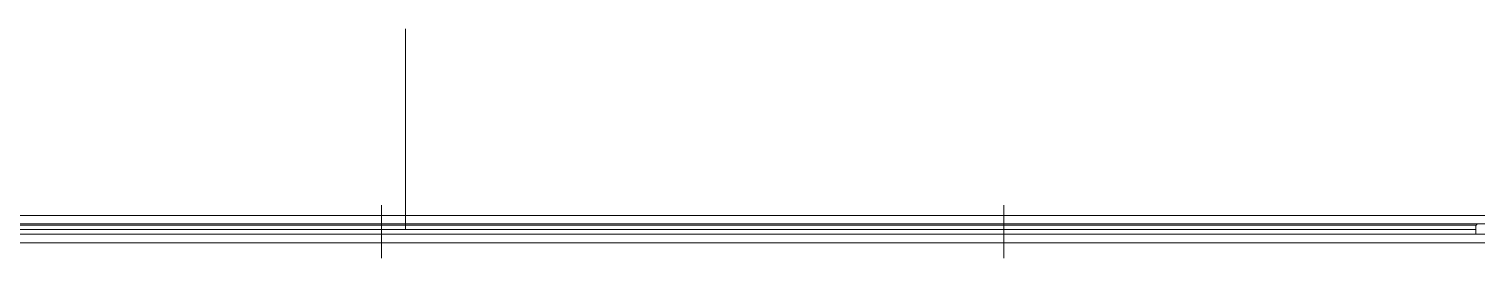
# Model space of a CAD drawing. Header units: millimetres. Extents: x 70151 to 230897, y 35202 to 113211.
# Drawn here: x 183055.5 to 183226.1, y 71121.1 to 71148.1 of the extents above; entities that cross this region are included whole.
import ezdxf

# ---------------------------------------------------------------- set-up
doc = ezdxf.new("R2010")
doc.units = ezdxf.units.MM
doc.header["$LTSCALE"] = 50
doc.layers.add('2-con', color=2, linetype='Continuous')
doc.layers.add('mark-B', color=2, linetype='Continuous', lineweight=20)

# ---------------------------------------------------------------- blocks, each defined once
blk = doc.blocks.new('무풍1way 일반')
at = {"layer": 'mark-B'}
for p, q in [((-70.56, -332.68), (-70.56, -337.43)), ((2.84, -332.68), (2.84, -337.43)), ((-70.56, -337.57), (-70.56, -332.93)), ((-70.56, -333.08), (-70.56, -335.12)), ((-70.56, -333.78), (-70.56, -333.1)), ((-70.56, -333.44), (-70.56, -338.93)), ((-70.56, -334.62), (-70.56, -333.56)), ((-70.56, -335.68), (-70.56, -333.78)), ((-70.56, -333.79), (-70.56, -334.37)), ((-70.56, -333.93), (-70.56, -337.94)), ((2.84, -337.57), (2.84, -332.93)), ((2.84, -333.08), (2.84, -335.12)), ((2.84, -333.78), (2.84, -333.1)), ((2.84, -333.44), (2.84, -338.93)), ((2.84, -334.62), (2.84, -333.56)), ((2.84, -335.68), (2.84, -333.78)), ((2.84, -333.79), (2.84, -334.37)), ((2.84, -333.93), (2.84, -337.94)), ((-70.56, -338.1), (-70.56, -334.6)), ((-70.56, -335.12), (-70.56, -335.73)), ((0, -336.56), (0, -336.06)), ((0, -336.56), (0, -336.06)), ((2.84, -338.1), (2.84, -334.6)), ((2.84, -335.12), (2.84, -335.73)), ((-70.56, -337.43), (-70.56, -338.28)), ((-70.56, -338.03), (-70.56, -337.57)), ((0, -336.71), (0, -336.56)), ((0, -336.71), (0, -336.56)), ((2.84, -337.43), (2.84, -338.28)), ((2.84, -338.03), (2.84, -337.57))]:
    blk.add_line(p, q, dxfattribs=at)
for points, degree in [([(-130.67, -335.49), (-0.1, -335.49), (130.46, -335.49)], 2), ([(-130.58, -334.47), (-43.6, -334.47), (43.39, -334.47), (130.37, -334.47)], 3), ([(-126.22, -336.06), (-126.22, -335.87), (-126.22, -335.68), (-126.22, -335.49)], 3), ([(-126.22, -336.06), (-126.22, -335.87), (-126.22, -335.68), (-126.22, -335.49)], 3), ([(-449.65, -336.71), (-299.77, -336.71), (-149.88, -336.71), (0, -336.71)], 3), ([(-449.65, -336.71), (-299.77, -336.71), (-149.88, -336.71), (0, -336.71)], 3), ([(0, -336.56), (-42.08, -336.56), (-84.15, -336.56), (-126.23, -336.56)], 3), ([(0, -336.56), (-42.08, -336.56), (-84.15, -336.56), (-126.23, -336.56)], 3), ([(126.23, -336.56), (84.16, -336.56), (42.08, -336.56), (0, -336.56)], 3), ([(126.23, -336.56), (84.16, -336.56), (42.08, -336.56), (0, -336.56)], 3), ([(0, -336.71), (149.88, -336.71), (299.77, -336.71), (449.65, -336.71)], 3), ([(0, -336.71), (149.88, -336.71), (299.77, -336.71), (449.65, -336.71)], 3), ([(0, -359.74), (0, -352.42), (0, -345.05), (0, -337.7)], 3), ([(0, -359.74), (0, -352.42), (0, -345.05), (0, -337.7)], 3)]:
    blk.add_open_spline(points, degree=degree, dxfattribs=at)
for points, knots in [([(-126.23, -336.56), (-126.23, -336.56), (-126.23, -336.56), (-126.23, -336.55), (-126.23, -336.54), (-126.23, -336.53), (-126.22, -336.53), (-126.22, -336.51), (-126.22, -336.49), (-126.22, -336.47), (-126.22, -336.46), (-126.22, -336.44), (-126.22, -336.42), (-126.22, -336.39), (-126.22, -336.37), (-126.22, -336.32), (-126.22, -336.31), (-126.22, -336.28), (-126.22, -336.25), (-126.22, -336.22), (-126.22, -336.19), (-126.22, -336.17), (-126.22, -336.13), (-126.22, -336.09), (-126.22, -336.06)], [0, 0, 0, 0, 0.125, 0.125, 0.1875, 0.1875, 0.25, 0.25, 0.375, 0.375, 0.4375, 0.4375, 0.5, 0.5, 0.625, 0.625, 0.6875, 0.6875, 0.75, 0.8125, 0.8125, 0.875, 0.875, 1, 1, 1, 1]), ([(-126.23, -336.56), (-126.23, -336.56), (-126.23, -336.56), (-126.23, -336.55), (-126.23, -336.54), (-126.23, -336.53), (-126.22, -336.53), (-126.22, -336.51), (-126.22, -336.49), (-126.22, -336.47), (-126.22, -336.46), (-126.22, -336.44), (-126.22, -336.42), (-126.22, -336.39), (-126.22, -336.37), (-126.22, -336.32), (-126.22, -336.31), (-126.22, -336.28), (-126.22, -336.25), (-126.22, -336.22), (-126.22, -336.19), (-126.22, -336.17), (-126.22, -336.13), (-126.22, -336.09), (-126.22, -336.06)], [0, 0, 0, 0, 0.125, 0.125, 0.1875, 0.1875, 0.25, 0.25, 0.375, 0.375, 0.4375, 0.4375, 0.5, 0.5, 0.625, 0.625, 0.6875, 0.6875, 0.75, 0.8125, 0.8125, 0.875, 0.875, 1, 1, 1, 1]), ([(-126.22, -336.06), (-125.88, -336.06), (-125.55, -336.06), (-123.88, -336.06), (-122.54, -336.06), (-115.84, -336.06), (-110.49, -336.06), (-83.71, -336.06), (-62.29, -336.06), (-35.37, -336.06), (-29.87, -336.06), (-16.25, -336.06), (-8.12, -336.06), (0, -336.06)], [0, 0, 0, 0, 0.007955, 0.007955, 0.039777, 0.039777, 0.167064, 0.167064, 0.676211, 0.676211, 0.806885, 0.806885, 1, 1, 1, 1]), ([(-126.22, -336.06), (-125.88, -336.06), (-125.55, -336.06), (-123.88, -336.06), (-122.54, -336.06), (-115.84, -336.06), (-110.49, -336.06), (-83.71, -336.06), (-62.29, -336.06), (-35.37, -336.06), (-29.87, -336.06), (-16.25, -336.06), (-8.12, -336.06), (0, -336.06)], [0, 0, 0, 0, 0.007955, 0.007955, 0.039777, 0.039777, 0.167064, 0.167064, 0.676211, 0.676211, 0.806885, 0.806885, 1, 1, 1, 1]), ([(0, -336.06), (0.33, -336.06), (0.67, -336.06), (2.34, -336.06), (3.68, -336.06), (10.38, -336.06), (15.73, -336.06), (42.51, -336.06), (63.93, -336.06), (97.53, -336.06), (109.7, -336.06), (123.32, -336.06), (124.77, -336.06), (126.22, -336.06)], [0, 0, 0, 0, 0.007955, 0.007955, 0.039775, 0.039775, 0.167057, 0.167057, 0.676183, 0.676183, 0.965537, 0.965537, 1, 1, 1, 1]), ([(0, -336.06), (0.33, -336.06), (0.67, -336.06), (2.34, -336.06), (3.68, -336.06), (10.38, -336.06), (15.73, -336.06), (42.51, -336.06), (63.93, -336.06), (97.53, -336.06), (109.7, -336.06), (123.32, -336.06), (124.77, -336.06), (126.22, -336.06)], [0, 0, 0, 0, 0.007955, 0.007955, 0.039775, 0.039775, 0.167057, 0.167057, 0.676183, 0.676183, 0.965537, 0.965537, 1, 1, 1, 1]), ([(0, -337.7), (-37.52, -337.7), (-112.55, -337.7), (-206.33, -337.7), (-281.36, -337.7), (-337.64, -337.7), (-384.53, -337.7), (-417.35, -337.7), (-435.94, -337.7), (-445.14, -337.7), (-449.65, -337.7)], [0, 0, 0, 0, 0.250292, 0.500585, 0.625731, 0.750877, 0.876023, 0.938597, 0.969883, 1, 1, 1, 1]), ([(0, -337.7), (-37.52, -337.7), (-112.55, -337.7), (-206.33, -337.7), (-281.36, -337.7), (-337.64, -337.7), (-384.53, -337.7), (-417.35, -337.7), (-435.94, -337.7), (-445.14, -337.7), (-449.65, -337.7)], [0, 0, 0, 0, 0.250292, 0.500585, 0.625731, 0.750877, 0.876023, 0.938597, 0.969883, 1, 1, 1, 1]), ([(-126.23, -336.56), (-126.24, -336.58), (-126.26, -336.6), (-126.3, -336.63), (-126.31, -336.65), (-126.33, -336.67)], [0, 0, 0, 0, 0.500753, 0.500753, 1, 1, 1, 1]), ([(-126.23, -336.56), (-126.24, -336.58), (-126.26, -336.6), (-126.3, -336.63), (-126.31, -336.65), (-126.33, -336.67)], [0, 0, 0, 0, 0.500753, 0.500753, 1, 1, 1, 1]), ([(0, -337.7), (0, -337.63), (0, -337.57), (0, -337.44), (0, -337.38), (0, -337.26), (0, -337.21), (0, -337.1), (0, -337.05), (0, -336.96), (0, -336.92), (0, -336.85), (0, -336.82), (0, -336.77), (0, -336.75), (0, -336.72), (0, -336.71), (0, -336.71)], [0, 0, 0, 0, 0.125, 0.125, 0.25, 0.25, 0.375, 0.375, 0.5, 0.5, 0.625, 0.625, 0.75, 0.75, 0.875, 0.875, 1, 1, 1, 1]), ([(0, -337.7), (0, -337.63), (0, -337.57), (0, -337.44), (0, -337.38), (0, -337.26), (0, -337.21), (0, -337.1), (0, -337.05), (0, -336.96), (0, -336.92), (0, -336.85), (0, -336.82), (0, -336.77), (0, -336.75), (0, -336.72), (0, -336.71), (0, -336.71)], [0, 0, 0, 0, 0.125, 0.125, 0.25, 0.25, 0.375, 0.375, 0.5, 0.5, 0.625, 0.625, 0.75, 0.75, 0.875, 0.875, 1, 1, 1, 1]), ([(449.65, -337.7), (445.14, -337.7), (435.94, -337.7), (417.35, -337.7), (384.53, -337.7), (337.64, -337.7), (281.36, -337.7), (206.33, -337.7), (112.55, -337.7), (37.52, -337.7), (0, -337.7)], [0, 0, 0, 0, 0.030117, 0.061403, 0.123977, 0.249123, 0.374269, 0.499415, 0.749708, 1, 1, 1, 1]), ([(449.65, -337.7), (445.14, -337.7), (435.94, -337.7), (417.35, -337.7), (384.53, -337.7), (337.64, -337.7), (281.36, -337.7), (206.33, -337.7), (112.55, -337.7), (37.52, -337.7), (0, -337.7)], [0, 0, 0, 0, 0.030117, 0.061403, 0.123977, 0.249123, 0.374269, 0.499415, 0.749708, 1, 1, 1, 1])]:
    blk.add_open_spline(points, degree=3, knots=knots, dxfattribs=at)
blk = doc.blocks.new('dpdjzjs')
at = {"layer": 'mark-B', "rotation": 180}
blk.add_blockref('무풍1way 일반', (183099.91, 90780.44), dxfattribs=at)

msp = doc.modelspace()

# ---------------------------------------------------------------- block references
at = {"layer": '2-con'}
msp.add_blockref('dpdjzjs', (0, -19992.04), dxfattribs=at)

doc.saveas('drawing.dxf')
